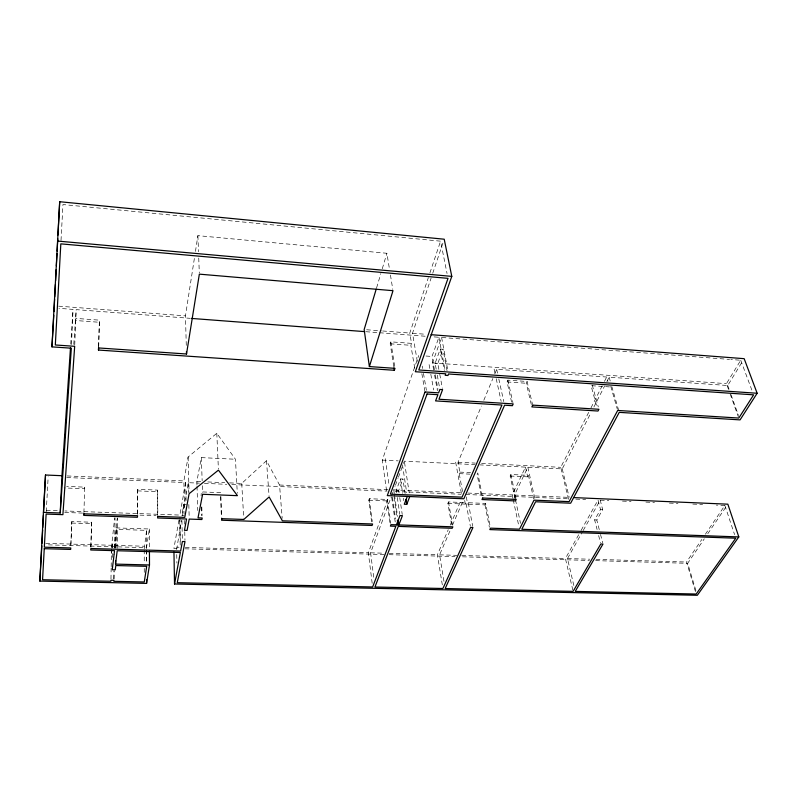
<?xml version="1.0" encoding="UTF-8"?>
<svg xmlns="http://www.w3.org/2000/svg" width="797" height="797" viewBox="0 0 797 797"><rect width="100%" height="100%" fill="white"/><g stroke="black" fill="none" stroke-linecap="round" stroke-linejoin="round"><path stroke-width="0.6" stroke-dasharray="3.98 2.99" d="M137.403 513.667L137.682 489.298L157.607 490.105L157.826 515.231M137.612 514.513L137.682 489.298M115.764 548.416L116.063 527.903L117.259 518.04M116.063 547.449L116.322 529.357L146.608 530.344L146.658 548.944M117.229 548.306L117.657 517.98M113.871 578.821L113.981 571.389M114.35 547.838L116.322 529.357M113.971 579.07L114.11 570.463M114.599 548.226L115.067 517.891M115.595 547.589L115.645 543.883L112.656 543.793L112.098 548.505M110.972 579.001L111.162 567.922M111.181 566.697L111.381 548.994M111.411 547.748L114.698 517.831M112.437 557.392L112.516 552.451M112.596 547.499L112.656 543.793M98.579 346.426L99.426 320.155L75.864 318.401L75.715 320.524L99.246 322.267M98.698 346.745L99.426 320.155M90.828 546.403L91.625 522.224L71.82 521.557L70.794 545.835M90.908 547.32L91.625 522.224M83.904 512.601L84.741 487.146L66.639 486.409M70.863 545.547L71.82 521.557M74.729 345.091L76.183 309.635L190.075 318.312M71.481 344.563L73.045 309.395L58.898 308.319M46.266 511.664L48.169 476.736M61.01 240.455L62.963 204.55L440.562 241.172L447.057 273.55M70.734 344.155L73.045 309.395M73.782 344.364L76.183 309.635M84.741 487.146L84.602 488.74L64.109 487.913M111.959 549.681L111.401 554.393L114.35 554.473M115.216 547.409L115.645 543.883M144.237 548.695L146.608 530.344M116.063 527.903L149.348 528.989L146.499 547.688L45.578 544.779M157.567 515.579L157.607 490.105M186.279 345.39L185.462 315.871L194.508 257.531M195.444 251.453L197.895 235.653L386.894 253.277L389.454 268.968M184.525 507.649L183.878 480.93L188.112 456.99L216.804 433.289L235.444 459.251L237.307 493.233M178.956 520.082L173.895 548.475L178.867 548.625M66.749 477.523L185.651 482.574L179.853 515.071L64.886 510.957M186.428 504.362L183.848 504.272L181.816 515.549L184.366 515.639M176.635 549.621L181.427 520.401M182.304 515.529L188.241 482.683L199.429 483.151M196.969 485.114L196.859 481.478L201.352 457.617L235.444 459.251M376.592 287.847L380.856 273.54M382.271 268.778L386.894 253.277M393.778 366.67L390.211 343.786L390.839 341.843L411.521 343.377L409.778 333.056L428.328 277.685M429.902 272.972L440.562 241.172M417.319 361.41L412.507 333.266L431.137 278.004M432.721 273.301L443.431 241.561M414.719 368.114L410.863 345.32L411.521 343.377M386.585 490.713L382.281 460.098L418.714 355.502M371.611 521.866L368.792 500.197L369.31 498.713L387.412 499.45L390.789 523.45M434.435 369.798L432.014 356.458L438.918 337.27L432.721 336.792M433.717 370.177L432.402 362.904L441.598 337.47L729.564 359.407M436.198 369.22L435.112 363.263L440.283 349.056L442.993 349.255L447.037 370.725M389.892 522.513L386.874 500.924L387.412 499.45M372.179 583.294L368.344 552.759L388.717 497.079M438.888 369.4L437.792 363.452L442.993 349.255M373.703 577.247L370.605 552.819L391.088 497.179M391.516 496.013L393.22 491.38L461.074 494.26M394.286 493.522L393.768 489.896L395.033 486.449M395.451 485.303L397.992 478.409M398.42 477.264L403.063 464.621M403.491 463.475L404.338 461.184L474.813 464.631M396.617 492.715L396.268 490.304L400.493 478.907L402.923 479.017L405.115 493.502M399.038 492.815L398.679 490.414L402.923 479.017M462.529 491.6L459.211 473.637L459.859 472.103L458.036 462.24L481.418 406.022M483.809 400.283L492.875 378.485M494.778 373.893L496.69 369.31L606.686 377.021L607.942 381.414M451.6 524.715L447.874 503.385L448.482 501.931L465.976 502.638L470.36 526.279M511.604 402.136L507.081 381.962L507.858 380.159L527.076 381.464L532.396 403.94M442.325 584.888L437.384 554.762L448.243 529.696M450.215 525.133L461.074 500.058M443.959 581.322L439.575 554.832L450.484 529.766M452.467 525.213L463.376 500.157M447.874 503.385L465.348 504.093L465.976 502.638M485.642 503.435L484.984 504.88L467.66 504.182L468.297 502.738L485.642 503.435L490.275 526.986M531.3 404.537L526.279 383.257L527.076 381.464M514.992 498.553L510.18 476.028L510.887 474.514L528.421 475.341L533.731 498.982M512.969 498.504L512.212 494.957L525.512 467.122L479.764 464.88M515.231 498.593L514.473 495.057L527.823 467.231L562.244 468.915L591.045 412.557M510.18 476.028L527.694 476.845L528.421 475.341M568.54 499.271L560.729 467.311L588.744 412.248M590.985 407.845L602.193 385.828M604.435 381.424L606.686 377.021M593.875 407.028L604.604 386.027M606.856 381.614L609.117 377.19L727.721 385.509L742.904 360.732M572.844 590.169L565.412 558.498L580.515 531.45M581.113 530.364L598.029 500.068L600.51 509.542L594.632 519.923L597.102 529.547M573.84 585.526L567.484 558.558L582.637 531.519M583.235 530.443L600.211 500.157L608.848 500.526M599.274 529.626L596.804 520.013L602.691 509.632L600.211 500.157M728.508 389.384L726.446 383.646L740.732 360.254L730.809 359.497M695.462 591.663L686.536 562.024L701.868 539.39M705.355 534.249L724.871 505.447L716.234 505.079M695.891 590.537L687.672 563.3L704.299 538.832M707.766 533.741L726.466 506.215M229.606 482.882L241.73 483.4L266.497 460.726L279.548 485.014L282.188 518.349M185.093 548.804L384.134 554.543M389.105 554.682L455.037 556.585M462.509 556.804L589.391 560.46M595.618 560.64L687.672 563.3M45.788 543.355L111.45 545.268M114.389 545.357L144.237 546.224M176.585 547.17L179.066 547.24M185.253 547.419L368.344 552.759M370.605 552.819L382.968 553.178M389.155 553.357L437.384 554.762M439.575 554.832L456.85 555.33M461.782 555.479L565.412 558.498M567.484 558.558L589.8 559.205M596.007 559.384L686.536 562.024M71.7 523.061L91.486 523.719M64.706 512.461L83.147 513.119M139.983 515.131L156.073 515.699M46.346 510.299L58.709 510.738M594.632 519.923L596.804 520.013M137.463 490.872L157.358 491.669M368.792 500.197L386.874 500.924M600.51 509.542L602.691 509.632M220.709 492.676L201.302 491.879L201.083 495.913M67.177 475.939L183.878 480.93M196.859 481.478L201.711 481.687M207.778 481.946L224.754 482.673M279.548 485.014L390.141 489.747M393.768 489.896L462.858 492.855M467.799 493.064L512.212 494.957M514.473 495.057L569.058 497.388M396.268 490.304L398.679 490.414M204.401 483.371L226.776 484.317M231.748 484.526L387.113 491.121M465.856 494.459L568.381 498.812M575.793 499.121L585.675 499.54M622.427 501.104L631.065 501.472M645.879 502.1L654.516 502.459M669.331 503.096L677.968 503.455M692.782 504.083L702.655 504.501M459.859 472.103L470.619 472.611M459.211 473.637L469.961 474.145M458.036 462.24L475.361 463.097M481.537 463.396L560.729 467.311M382.281 460.098L398.221 460.875M609.516 386.914L591.045 385.658L597.073 407.576M507.081 381.962L526.279 383.257M432.402 362.904L726.446 383.646M435.112 363.263L437.792 363.452M425.967 356.02L432.014 356.458M390.211 343.786L410.863 345.32M58.679 306.158L185.462 315.871M366.62 329.749L381.414 330.885M382.65 330.974L409.778 333.056M412.507 333.266L426.116 334.302M365.873 331.701L378.256 332.648M379.492 332.738L425.299 336.234M740.732 360.254L752.338 391.387M727.721 385.509L729.365 390.092M731.018 394.674L738.421 415.307M730.152 393.967L738.381 416.911M724.871 505.447L734.605 534.677M609.117 377.19L610.472 381.883M611.817 386.565L618.572 410.007M610.751 386.316L617.356 409.309M592.241 385.051L598.298 406.978M600.52 534.428L602.681 542.847M598.637 535.554L600.49 542.777M562.244 468.915L569.197 497.298M527.823 467.231L535.066 499.38M507.858 380.159L512.929 402.714M525.512 467.122L527.694 476.845M496.69 369.31L497.736 374.092M498.792 378.874L503.784 401.618M494.13 369.131L495.166 373.913M496.212 378.705L501.174 401.449M510.887 474.514L515.978 498.235M515.49 499.779L520.531 523.37M513.218 499.679L518.986 526.827M484.984 504.88L489.368 527.235M482.225 495.634L477.792 472.95L477.124 474.474L481.537 497.149M441.598 337.47L447.824 370.336M438.918 337.27L445.075 370.147M440.283 349.056L444.308 370.535M468.297 502.738L472.711 526.359M466.305 496.89L467.66 504.182M464.671 500.446L465.348 504.093M439.755 374.162L442.385 388.438M455.645 462.121L461.413 493.532M437.284 375.168L439.456 387.063M435.311 374.65L437.952 389.215M434.594 375.018L437.433 390.759M429.105 364.568L429.972 369.409M430.828 374.251L433.638 390.002M448.482 501.931L452.437 524.456M422.201 366.062L422.629 368.493M423.466 373.355L426.425 390.361M421.862 373.743L424.801 390.759M390.44 274.995L392.801 289.48M390.839 341.843L394.804 367.138M404.527 462.399L409.21 492.885M402.455 464.721L406.729 492.785M400.493 478.907L402.664 493.403M403.382 498.225L403.75 500.646M399.745 497.627L402.236 514.454M397.324 497.527L399.785 514.364M394.465 494.728L397.613 516.476M394.097 497.418L397.055 517.94M392.423 497.049L395.551 518.797M391.706 497.318L395.332 522.683M385.29 458.644L389.135 485.592M369.31 498.713L372.289 521.597M266.497 460.726L269.047 495.734M241.73 483.4L243.743 518.259M220.879 496.392L221.835 517.442M220.5 496.69L221.387 516.496M216.804 433.289L218.388 468.905M197.895 235.653L198.503 251.792M198.742 257.999L199.3 272.903M201.352 457.617L202.159 480.83M202.328 485.712L202.577 493.044M201.81 506.802L202.099 515.5M201.462 507.101L201.751 515.798M197.008 486.329L197.776 510.568M188.112 456.99L189.068 492.496M188.241 482.683L188.5 492.387M188.829 504.521L189.188 517.871M185.651 482.574L186.139 501.99M184.755 531.699L184.964 540.346M183.848 504.272L184.077 514.195M184.227 520.401L184.316 524.117M181.925 520.491L182.364 540.266M179.903 517.552L180.411 541.133M179.674 520.252L180.252 547.539M176.735 554.523L176.894 563.09M149.348 528.989L149.428 548.834M146.658 550.189L146.698 563.838M146.509 550.149L146.538 563.698M144.237 549.92L144.257 563.479M144.257 568.41L144.267 573.342"/><path stroke-width="1.2" d="M149.438 551.315L149.497 564.963L115.535 564.107L115.585 560.48M376.234 289.032L364.159 329.56L369.38 366.58L394.993 368.344L394.346 370.286L98.479 350.052L98.549 347.641M149.497 564.963L146.588 583.394L39.85 581.093L43.407 512.381L60.223 512.979L61.967 475.709L70.485 347.871M60.223 512.979L71.322 348.199L51.974 346.874L59.695 201.721L444.218 239.21L451.789 276.38L418.794 369.977L757.15 393.26L744.169 358.67L431.067 334.69M41.952 543.444L42.649 530.005M42.779 527.564L43.417 515.34M43.606 511.674L45.509 475.012L61.967 475.709M54.624 299.313L53.967 311.607M54.754 296.843L55.392 284.489M55.591 280.783L56.169 269.665M56.358 265.959L56.995 253.605M57.125 251.135L57.763 238.781M57.962 235.075L59.695 201.721M43.407 512.381L45.509 475.012M39.85 581.093L41.823 545.885M51.974 346.874L53.768 315.253M98.479 350.052L98.669 347.95L186.518 353.998L199.35 274.148L393.001 290.686L369.38 366.58M115.535 564.107L117.199 550.737L180.351 552.5L174.523 583.992L697.325 595.279L738.819 536.919L727.85 504.182L574.019 497.607M396.418 524.844L399.964 515.569L402.415 515.659L398.849 524.924L398.141 520.092M407.277 496.441L404.288 504.262L406.759 504.362L409.768 496.541M757.15 393.26L740.074 419.889L619.239 412.358L570.642 503.216L535.604 501.761L521.796 529.268L738.819 536.919M191.31 318.411L364.637 331.612M57.454 241.053L451.789 276.38M393.967 367.875L394.346 370.286M406.032 499.54L406.759 504.362M397.404 520.351L398.111 525.183M186.448 351.537L186.518 353.998M173.955 552.152L174.523 583.992M146.578 579.698L146.588 583.394M44.253 548.685L42.56 579.748L110.833 581.242L110.952 580.236L113.951 580.306L113.832 581.302L144.277 581.969L146.698 566.318L115.794 565.541L115.266 569.825L112.228 569.755L114.559 550.657L90.728 549.99L90.878 548.515L180.62 551.056L182.393 541.502L184.994 541.581L177.273 582.687L372.647 586.961L395.85 526.309L390.4 526.11L390.958 524.645L452.855 526.837L452.218 528.272L398.281 526.389L374.949 587.01L442.913 588.495L470.579 527.455L472.93 527.544L445.154 588.545L573.113 591.344L600.799 543.972L602.99 544.042L575.225 591.394L696.179 594.034L735.77 538.194L489.826 529.587L490.504 528.162L519.495 529.188L534 500.167L569.118 501.632L617.685 410.455L738.799 418.056L753.633 394.844L448.512 373.982L447.944 375.497L445.194 375.307L445.762 373.793L415.327 371.721L448.024 278.342L60.821 243.852L55.322 344.971L74.679 346.306L62.903 514.663L46.126 514.075L44.333 547.19L70.764 547.947L70.654 549.422L44.253 548.685M83.864 513.816L83.725 515.39L137.393 517.263L137.612 515.709L83.864 513.816M157.836 516.426L157.597 517.97L186.568 518.986L184.466 530.324L187.086 530.413L189.218 519.076L201.88 519.524L202.189 517.99L198.015 517.841L202.627 494.27L237.436 495.664L218.438 470.13L189.098 493.722L184.765 517.373L157.836 516.426M221.885 518.688L221.556 520.212L372.079 525.472L372.607 523.998L282.387 520.82L269.137 496.939L243.812 519.455L221.885 518.688M425.01 391.975L387.282 495.614L463.854 498.783L504.571 405.205L512.411 405.693L513.198 403.9L438.968 399.237L442.604 389.623L439.884 389.444L438.609 392.851L425.01 391.975M427.062 394.007L390.361 494.16L462.081 497.159L501.961 405.045L435.58 400.901L437.912 394.704L427.062 394.007M482.683 498.025L482.006 499.54L515.5 500.924L516.227 499.42L482.683 498.025M532.675 405.125L531.858 406.908L598.029 411.033L598.936 409.279L532.675 405.125"/></g></svg>
